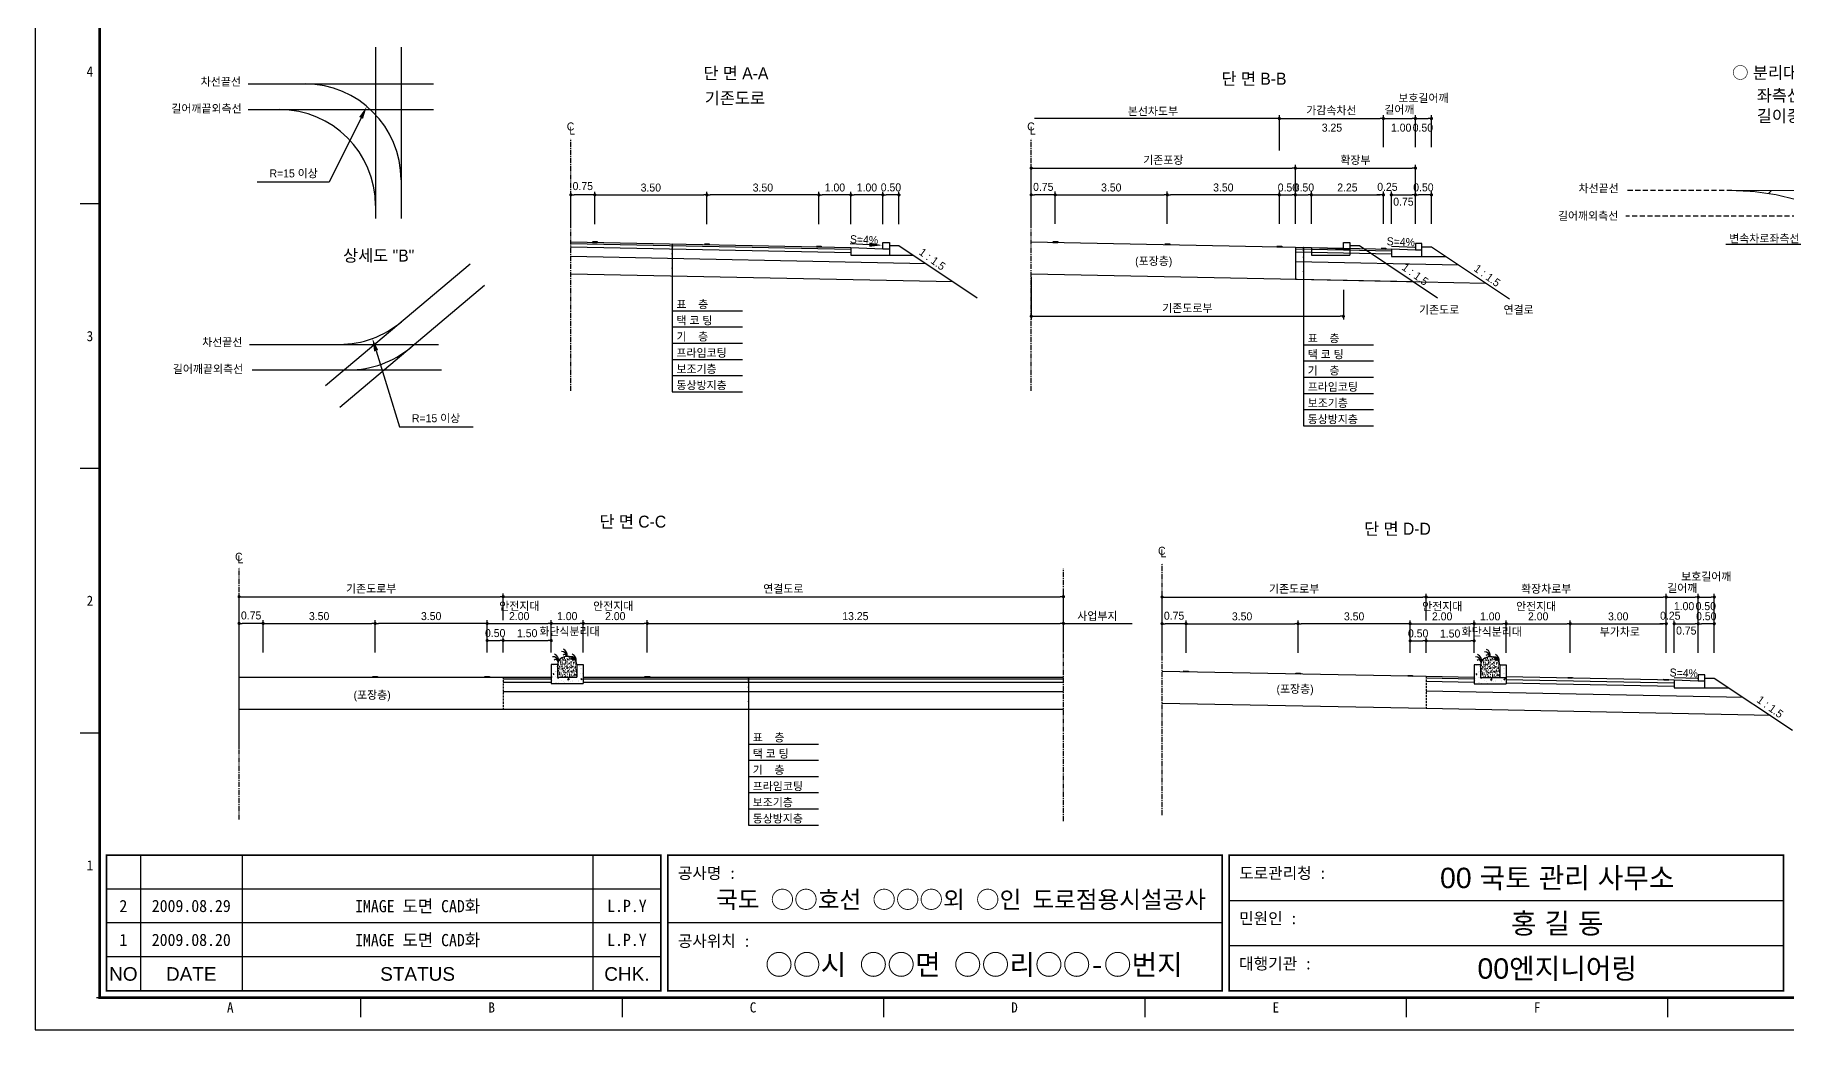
# Model space of a CAD drawing. Header units: millimetres. Extents: x 462 to 886, y 2 to 302.
# Drawn here: x 462.3 to 735.9, y 2.4 to 157.7 of the extents above; entities that cross this region are included whole.
import ezdxf
from ezdxf.enums import TextEntityAlignment as Align

# ---------------------------------------------------------------- set-up
doc = ezdxf.new("R2010")
doc.units = ezdxf.units.MM
doc.header["$LTSCALE"] = 0.25
doc.linetypes.add('CENTER', pattern=[50.8, 31.75, -6.35, 6.35, -6.35])
doc.linetypes.add('HIDDEN', pattern=[9.525, 6.35, -3.175])
for name, color, linetype in [('CC-GSTR-0004', 4, 'Continuous'), ('CM-LANE-0030', 30, 'Continuous'), ('CZ-DIMT-0002', 7, 'Continuous'), ('CZ-EXST-0002', 22, 'Continuous'), ('CZ-LIN1-0007', 7, 'Continuous'), ('CZ-LIN2-0003', 3, 'Continuous'), ('CZ-LINE-0001', 7, 'Continuous'), ('CZ-TEXT-BOX0', 7, 'Continuous'), ('TITLE', 7, 'Continuous')]:
    doc.layers.add(name, color=color, linetype=linetype)
doc.styles.add('견고딕', font='arial.ttf')
doc.styles.add('돋움', font='')
doc.styles.add('돋음체', font='')
doc.styles.get('돋움').set_extended_font_data('Dotum')
doc.styles.get('돋음체').set_extended_font_data('DotumChe')

# ---------------------------------------------------------------- blocks, each defined once
blk = doc.blocks.new('_Dot')
at = {"color": 0, "linetype": 'ByBlock', "lineweight": -2}
blk.add_line((-0.5, 0), (-1, 0), dxfattribs=at)
at = {"color": 0, "linetype": 'ByBlock', "const_width": 0.5}
blk.add_lwpolyline([(-0.25, 0, 1), (0.25, 0, 1)], format="xyb", close=True, dxfattribs=at)

msp = doc.modelspace()

# ---------------------------------------------------------------- hatches: boundary and pattern name
at = {"layer": 'CM-LANE-0030'}
h = msp.add_hatch(dxfattribs=at)
h.set_pattern_fill('ANSI31', color=256, scale=2, style=0)
h.set_pattern_definition([(45, (-552.5614, 589.562), (-4.490128, 4.490128), [])])
h.paths.add_polyline_path([(822.23, 123.46, -0.191871), (847.33, 133.46), (727.33, 133.46, -0.191871), (752.43, 123.46)])
h.paths.add_polyline_path([(749.15, 127.46, 0.002096), (748.89, 127.64, -0.732581), (749.46, 129.46), (825.19, 129.46, -0.732581), (825.77, 127.64, 0.002096), (825.51, 127.46)], flags=16)
at = {"layer": 'CZ-EXST-0002'}
h = msp.add_hatch(dxfattribs=at)
h.set_pattern_fill('AR-SAND', color=256, scale=0.01, style=0)
h.set_pattern_definition([(37.5, (-565.17836, 3540.28116), (-0.016000313, 0.489413237), [0, -0.38608, 0, -0.4318, 0, -0.41275]), (7.5, (-565.17836, 3540.28116), (0.44952328, 0.7168251), [0, -0.20828, 0, -0.34798, 0, -0.13335]), (327.5, (-565.49078, 3540.28116), (0.79099237, 0.001437185), [0, -0.127, 0, -0.4572, 0, -0.5969]), (317.5, (-565.4908, 3540.28116), (0.76355645, 0.22292932), [0, -0.0635, 0, -0.29972, 0, -0.3429])])
edge = h.paths.add_edge_path()
edge.add_ellipse((545.44, 59.44), major_axis=(-1.5, 0), ratio=0.829212, start_angle=180, end_angle=360)
edge.add_line((543.94, 59.44), (543.94, 57.44))
edge.add_line((543.94, 57.44), (546.94, 57.44))
edge.add_line((546.94, 57.44), (546.94, 59.44))
h = msp.add_hatch(dxfattribs=at)
h.set_pattern_fill('AR-SAND', color=256, scale=0.01, style=0)
h.set_pattern_definition([(37.5, (-421.02367, 3540.2358), (-0.016000313, 0.489413237), [0, -0.38608, 0, -0.4318, 0, -0.41275]), (7.5, (-421.0237, 3540.2358), (0.44952328, 0.7168251), [0, -0.20828, 0, -0.34798, 0, -0.13335]), (327.5, (-421.3361, 3540.2358), (0.79099237, 0.001437185), [0, -0.127, 0, -0.4572, 0, -0.5969]), (317.5, (-421.3361, 3540.2358), (0.76355645, 0.22292932), [0, -0.0635, 0, -0.29972, 0, -0.3429])])
edge = h.paths.add_edge_path()
edge.add_ellipse((689.59, 59.39), major_axis=(-1.5, 0), ratio=0.829212, start_angle=180, end_angle=360)
edge.add_line((688.09, 59.39), (688.09, 57.39))
edge.add_line((688.09, 57.39), (691.09, 57.39))
edge.add_line((691.09, 57.39), (691.09, 59.39))
at = {"layer": 'CZ-LIN1-0007'}
for points in [[(550.12, 125.35), (550.12, 125.47), (549.37, 125.49), (549.37, 125.36)], [(567.62, 125), (567.62, 125.12), (566.87, 125.14), (566.87, 125.01)], [(585.12, 124.65), (585.12, 124.77), (584.37, 124.79), (584.37, 124.66)], [(622.04, 125.35), (622.04, 125.47), (621.29, 125.49), (621.29, 125.36)], [(639.54, 125), (639.54, 125.12), (638.79, 125.14), (638.79, 125.01)], [(657.04, 124.65), (657.04, 124.77), (656.29, 124.79), (656.29, 124.66)], [(673.29, 124.32), (673.29, 124.45), (672.54, 124.46), (672.54, 124.34)], [(515.82, 57.44), (515.82, 57.56), (515.07, 57.56), (515.07, 57.44)], [(533.32, 57.44), (533.32, 57.56), (532.57, 57.56), (532.57, 57.44)], [(558.32, 57.44), (558.32, 57.56), (557.57, 57.56), (557.57, 57.44)], [(642.47, 58.28), (642.47, 58.41), (641.72, 58.42), (641.72, 58.3)], [(659.97, 57.93), (659.97, 58.06), (659.22, 58.07), (659.22, 57.95)], [(677.47, 57.58), (677.47, 57.71), (676.72, 57.72), (676.72, 57.6)], [(702.47, 57.28), (702.47, 57.41), (701.72, 57.42), (701.72, 57.3)], [(717.47, 56.98), (717.47, 57.11), (716.72, 57.12), (716.72, 57)]]:
    msp.add_hatch(color=256, dxfattribs=at).paths.add_polyline_path(points)

# ---------------------------------------------------------------- linework, layer by layer
at = {"color": 0, "linetype": 'ByBlock', "lineweight": -2}
msp.add_line((656.41, 144.7), (656.16, 144.7), dxfattribs=at)
at = {"color": 0, "linetype": 'ByBlock', "const_width": 0.25}
msp.add_lwpolyline([(656.54, 144.7, 1), (656.79, 144.7, 1)], format="xyb", close=True, dxfattribs=at)
at = {"layer": 'CC-GSTR-0004'}
for p, q in [((589.75, 124.55), (594.75, 124.35)), ((589.75, 124.55), (589.75, 123.35)), ((589.75, 123.35), (595.75, 123.35)), ((594.75, 125.35), (595.75, 125.35)), ((594.75, 124.35), (594.75, 125.35)), ((594.75, 124.35), (595.75, 124.35)), ((595.75, 125.35), (595.75, 123.35))]:
    msp.add_line(p, q, dxfattribs=at)
for points in [[(678.91, 124.16), (677.91, 124.16), (674.16, 124.31), (674.16, 123.16), (678.91, 123.16), (678.91, 125.16), (677.91, 125.16), (677.91, 124.16)], [(723.09, 56.81), (722.09, 56.81), (718.34, 56.96), (718.34, 55.81), (723.09, 55.81), (723.09, 57.81), (722.09, 57.81), (722.09, 56.81)]]:
    msp.add_lwpolyline(points, dxfattribs=at)
at = {"layer": 'CM-LANE-0030', "const_width": 0.15}
msp.add_lwpolyline([(727.33, 133.46), (847.33, 133.46, 0.191871), (822.23, 123.46), (752.43, 123.46, 0.191871)], format="xyb", close=True, dxfattribs=at)
at = {"layer": 'CZ-EXST-0002'}
for p, q in [((515.5, 155.85), (515.5, 129.07)), ((519.49, 155.85), (519.49, 129.07)), ((495.61, 150.11), (524.56, 150.11)), ((495.61, 146.1), (524.56, 146.1)), ((617.91, 125.43), (661.66, 124.56)), ((661.66, 124.56), (661.66, 123.36)), ((661.66, 124.56), (666.66, 124.36)), ((661.66, 123.36), (667.66, 123.36)), ((666.66, 124.36), (666.66, 125.36)), ((666.66, 125.36), (667.66, 125.36)), ((666.66, 124.36), (667.66, 124.36)), ((667.66, 125.36), (667.66, 123.36)), ((667.66, 124.86), (669.16, 124.86)), ((669.16, 124.86), (681.36, 116.72)), ((507.71, 103.01), (530.26, 121.99)), ((617.91, 120.43), (677.59, 119.24)), ((509.92, 99.64), (532.52, 118.67)), ((495.84, 109.43), (525.32, 109.43)), ((496.25, 105.43), (525.8, 105.43)), ((542.94, 57.65), (542.98, 57.7)), ((542.94, 57.47), (543, 57.46)), ((542.95, 58.34), (542.95, 58.34)), ((543.01, 57.46), (542.98, 57.7)), ((543.22, 57.91), (543.38, 57.9)), ((543.24, 57.91), (543.36, 58.05)), ((543.35, 57.89), (543.32, 58.05)), ((543.37, 59.27), (543.37, 59.27)), ((543.64, 57.49), (543.64, 57.49)), ((543.67, 58.34), (543.67, 58.34)), ((543.68, 58.26), (543.68, 58.26)), ((543.7, 59.18), (543.7, 59.18)), ((543.77, 58.35), (543.77, 58.35)), ((543.83, 59.15), (543.83, 59.15)), ((546.94, 57.85), (546.94, 57.85)), ((546.94, 57.66), (547, 57.73)), ((546.94, 57.58), (547.02, 57.58)), ((546.99, 57.57), (546.96, 57.73)), ((546.97, 58.77), (546.97, 58.77)), ((547.4, 59.1), (547.4, 59.1)), ((547.43, 59.1), (547.43, 59.1)), ((547.55, 58.02), (547.55, 58.02)), ((547.58, 58.87), (547.58, 58.87)), ((547.61, 58.85), (547.61, 58.85)), ((547.75, 58.09), (547.75, 58.09)), ((547.9, 57.98), (547.9, 57.98)), ((679.59, 57.54), (638.34, 58.36)), ((687.09, 57.61), (687.14, 57.65)), ((687.11, 58.29), (687.11, 58.29)), ((687.16, 57.42), (687.13, 57.66)), ((687.38, 57.86), (687.53, 57.85)), ((687.39, 57.86), (687.51, 58.01)), ((687.5, 57.84), (687.47, 58)), ((687.52, 59.23), (687.52, 59.23)), ((687.83, 58.29), (687.83, 58.29)), ((687.84, 58.22), (687.84, 58.22)), ((687.86, 59.14), (687.86, 59.14)), ((687.93, 58.3), (687.93, 58.3)), ((687.98, 59.1), (687.98, 59.1)), ((691.09, 57.61), (691.16, 57.69)), ((691.09, 57.54), (691.17, 57.53)), ((691.1, 57.81), (691.1, 57.81)), ((691.15, 57.52), (691.12, 57.68)), ((691.13, 58.72), (691.13, 58.72)), ((691.55, 59.05), (691.55, 59.05)), ((691.59, 59.05), (691.59, 59.05)), ((691.7, 57.98), (691.7, 57.98)), ((691.73, 58.82), (691.73, 58.82)), ((691.76, 58.81), (691.76, 58.81)), ((691.9, 58.05), (691.9, 58.05)), ((692.06, 57.93), (692.06, 57.93)), ((494.19, 57.44), (535.44, 57.44)), ((543.1, 57.35), (543.1, 57.35)), ((543.19, 56.97), (543.19, 56.97)), ((543.61, 56.64), (543.61, 56.64)), ((543.72, 56.62), (543.72, 56.62)), ((543.74, 57.43), (543.74, 57.43)), ((543.92, 57.45), (543.92, 57.45)), ((543.93, 57.4), (544.06, 57.31)), ((543.94, 57.39), (544.06, 57.44)), ((544.03, 56.56), (544.03, 56.56)), ((544.05, 57.31), (544.09, 57.44)), ((544.54, 56.91), (544.54, 56.91)), ((544.89, 56.81), (544.89, 56.81)), ((545.08, 56.57), (545.08, 56.57)), ((545.49, 57.07), (545.69, 57.28)), ((545.49, 57.07), (545.71, 57.04)), ((545.62, 56.44), (545.62, 56.44)), ((545.64, 56.77), (545.64, 56.77)), ((545.72, 57.04), (545.69, 57.28)), ((545.9, 56.85), (545.9, 56.85)), ((546.21, 57), (546.21, 57)), ((546.27, 56.85), (546.27, 56.85)), ((546.43, 56.51), (546.43, 56.51)), ((546.78, 56.44), (546.78, 56.44)), ((547.24, 56.98), (547.24, 56.98)), ((547.25, 56.79), (547.25, 56.79)), ((547.52, 57.18), (547.52, 57.18)), ((547.58, 57.19), (547.71, 57.11)), ((547.59, 57.18), (547.77, 57.25)), ((547.7, 57.11), (547.75, 57.26)), ((547.79, 56.45), (547.79, 56.45)), ((687.09, 57.42), (687.16, 57.41)), ((687.26, 57.3), (687.26, 57.3)), ((687.34, 56.92), (687.34, 56.92)), ((687.77, 56.6), (687.77, 56.6)), ((687.8, 57.44), (687.8, 57.44)), ((687.88, 56.58), (687.88, 56.58)), ((687.89, 57.38), (687.89, 57.38)), ((688.08, 57.4), (688.08, 57.4)), ((688.08, 57.35), (688.21, 57.27)), ((688.1, 57.34), (688.22, 57.39)), ((688.19, 56.51), (688.19, 56.51)), ((688.21, 57.27), (688.25, 57.39)), ((688.7, 56.86), (688.7, 56.86)), ((689.05, 56.76), (689.05, 56.76)), ((689.23, 56.52), (689.23, 56.52)), ((689.64, 57.03), (689.87, 56.99)), ((689.65, 57.02), (689.85, 57.23)), ((689.77, 56.39), (689.77, 56.4)), ((689.79, 56.72), (689.79, 56.72)), ((689.87, 57), (689.85, 57.24)), ((690.05, 56.81), (690.05, 56.81)), ((690.37, 56.95), (690.37, 56.95)), ((690.43, 56.8), (690.43, 56.8)), ((690.59, 56.46), (690.59, 56.46)), ((690.94, 56.4), (690.94, 56.4)), ((691.39, 56.93), (691.39, 56.93)), ((691.41, 56.75), (691.41, 56.75)), ((691.67, 57.13), (691.67, 57.13)), ((691.73, 57.15), (691.86, 57.06)), ((691.75, 57.14), (691.92, 57.21)), ((691.86, 57.06), (691.91, 57.22)), ((691.95, 56.41), (691.95, 56.41)), ((494.19, 52.44), (535.44, 52.44)), ((679.59, 52.54), (638.34, 53.36))]:
    msp.add_line(p, q, dxfattribs=at)
at = {"layer": 'CZ-LIN1-0007'}
for p, q in [((549.37, 125.49), (550.12, 125.47)), ((549.37, 125.36), (550.12, 125.35)), ((550.12, 125.47), (550.12, 125.35)), ((566.87, 125.14), (567.62, 125.12)), ((566.87, 125.01), (567.62, 125)), ((567.62, 125.12), (567.62, 125)), ((584.37, 124.79), (585.12, 124.77)), ((584.37, 124.66), (585.12, 124.65)), ((585.12, 124.77), (585.12, 124.65)), ((621.29, 125.49), (622.04, 125.47)), ((621.29, 125.36), (622.04, 125.35)), ((622.04, 125.47), (622.04, 125.35)), ((638.79, 125.14), (639.54, 125.12)), ((638.79, 125.01), (639.54, 125)), ((639.54, 125.12), (639.54, 125)), ((656.29, 124.79), (657.04, 124.77)), ((656.29, 124.66), (657.04, 124.65)), ((657.04, 124.77), (657.04, 124.65)), ((672.54, 124.46), (673.29, 124.45)), ((672.54, 124.34), (673.29, 124.32)), ((673.29, 124.45), (673.29, 124.32)), ((515.07, 57.56), (515.82, 57.56)), ((515.07, 57.44), (515.07, 57.56)), ((515.82, 57.56), (515.82, 57.44)), ((532.57, 57.56), (533.32, 57.56)), ((532.57, 57.44), (532.57, 57.56)), ((533.32, 57.56), (533.32, 57.44)), ((557.57, 57.44), (557.57, 57.56)), ((557.57, 57.56), (558.32, 57.56)), ((558.32, 57.56), (558.32, 57.44)), ((641.72, 58.3), (641.72, 58.42)), ((641.72, 58.42), (642.47, 58.41)), ((642.47, 58.28), (641.72, 58.3)), ((642.47, 58.41), (642.47, 58.28)), ((659.22, 58.07), (659.97, 58.06)), ((659.22, 57.95), (659.22, 58.07)), ((659.97, 57.93), (659.22, 57.95)), ((659.97, 58.06), (659.97, 57.93)), ((676.72, 57.6), (676.72, 57.72)), ((676.72, 57.72), (677.47, 57.71)), ((677.47, 57.58), (676.72, 57.6)), ((677.47, 57.71), (677.47, 57.58)), ((515.82, 57.44), (515.07, 57.44)), ((533.32, 57.44), (532.57, 57.44)), ((558.32, 57.44), (557.57, 57.44)), ((701.72, 57.3), (701.72, 57.42)), ((701.72, 57.42), (702.47, 57.41)), ((702.47, 57.28), (701.72, 57.3)), ((702.47, 57.41), (702.47, 57.28)), ((716.72, 57.12), (717.47, 57.11)), ((716.72, 57), (716.72, 57.12)), ((717.47, 56.98), (716.72, 57)), ((717.47, 57.11), (717.47, 56.98))]:
    msp.add_line(p, q, dxfattribs=at)
at = {"layer": 'CZ-LIN2-0003'}
for p, q in [((546, 125.43), (589.75, 124.55)), ((546, 125.18), (589.75, 124.3)), ((546, 124.68), (589.75, 123.8)), ((546, 123.18), (601.43, 122.07)), ((595.75, 124.85), (597.25, 124.85)), ((595.75, 123.35), (599.5, 123.35)), ((597.25, 124.85), (609.45, 116.72)), ((659.16, 124.61), (659.16, 119.61)), ((659.16, 124.61), (674.16, 124.31)), ((659.16, 124.36), (674.16, 124.06)), ((659.16, 123.86), (674.16, 123.56)), ((678.91, 124.66), (680.41, 124.66)), ((678.91, 123.16), (682.66, 123.16)), ((680.41, 124.66), (692.61, 116.52)), ((546, 120.43), (605.68, 119.23)), ((659.16, 122.36), (684.63, 121.85)), ((659.16, 119.61), (688.88, 119.01)), ((543.94, 59.44), (542.94, 59.44)), ((542.94, 59.44), (542.94, 56.44)), ((543.94, 59.44), (543.94, 57.44)), ((546.94, 59.44), (547.94, 59.44)), ((546.94, 59.44), (546.94, 57.44)), ((547.94, 59.44), (547.94, 56.44)), ((687.09, 57.39), (679.59, 57.54)), ((688.09, 59.39), (687.09, 59.39)), ((687.09, 59.39), (687.09, 56.39)), ((688.09, 59.39), (688.09, 57.39)), ((691.09, 59.39), (692.09, 59.39)), ((691.09, 59.39), (691.09, 57.39)), ((692.09, 59.39), (692.09, 56.39)), ((718.34, 56.96), (692.09, 57.49)), ((535.44, 57.44), (542.94, 57.44)), ((535.44, 57.19), (542.94, 57.19)), ((535.44, 56.69), (542.94, 56.69)), ((535.44, 55.19), (622.94, 55.19)), ((542.94, 56.44), (547.94, 56.44)), ((543.94, 57.44), (546.94, 57.44)), ((547.94, 57.44), (622.94, 57.44)), ((547.94, 57.19), (622.94, 57.19)), ((547.94, 56.69), (622.94, 56.69)), ((687.09, 57.14), (679.59, 57.29)), ((687.09, 56.64), (679.59, 56.79)), ((729.12, 54.3), (679.59, 55.29)), ((687.09, 56.39), (692.09, 56.39)), ((688.09, 57.39), (691.09, 57.39)), ((691.09, 57.39), (692.09, 57.39)), ((718.34, 56.51), (692.09, 57.04)), ((718.34, 56.01), (692.09, 56.54)), ((723.09, 57.31), (724.59, 57.31)), ((723.09, 55.81), (726.84, 55.81)), ((724.59, 57.31), (736.8, 49.18)), ((535.44, 52.44), (622.94, 52.44)), ((733.37, 51.46), (679.59, 52.54))]:
    msp.add_line(p, q, dxfattribs=at)
for centre, radius, start, end in [((504.49, 135.11), 15, 0, 90), ((500.5, 131.1), 15, 0, 90), ((509.87, 124.43), 15, 270, 310.097), ((511.33, 120.43), 15, 270, 310.097), ((543.17, 59.77), 0.88, 7.8639, 92.7752), ((543.07, 60.12), 1, 347.1802, 67.3267), ((544.57, 60.56), 0.88, 7.8639, 92.7752), ((545.03, 60.53), 0.44, 19.771, 124.0366), ((544.46, 60.9), 1, 347.1802, 67.3267), ((545.96, 59.77), 0.88, 7.8639, 92.7752), ((545.85, 60.12), 1, 347.1802, 67.3267), ((687.33, 59.73), 0.88, 7.8639, 92.7752), ((687.22, 60.07), 1, 347.1802, 67.3267), ((688.72, 60.51), 0.88, 7.8639, 92.7752), ((689.18, 60.48), 0.44, 19.771, 124.0366), ((688.62, 60.86), 1, 347.1802, 67.3267), ((690.12, 59.73), 0.88, 7.8639, 92.7752), ((690.01, 60.07), 1, 347.1802, 67.3267), ((543.63, 59.75), 0.44, 19.771, 124.0366), ((546.42, 59.75), 0.44, 19.771, 124.0366), ((687.79, 59.7), 0.44, 19.771, 124.0366), ((690.57, 59.7), 0.44, 19.771, 124.0366)]:
    msp.add_arc(centre, radius, start, end, dxfattribs=at)
for centre in [(545.44, 59.44), (689.59, 59.39)]:
    msp.add_ellipse(centre, major_axis=(-1.5, 0), ratio=0.829212, start_param=3.141593, end_param=6.283185, dxfattribs=at)
at = {"layer": 'CZ-LINE-0001'}
for p, q in [((656.66, 139.73), (656.66, 145.2)), ((656.66, 140.23), (656.66, 145.2)), ((672.91, 140.23), (672.91, 145.2)), ((672.91, 140.23), (672.91, 145.2)), ((677.91, 140.23), (677.91, 145.2)), ((677.91, 140.23), (677.91, 145.2)), ((680.41, 140.23), (680.41, 145.2)), ((656.16, 144.7), (618.41, 144.7)), ((657.16, 144.7), (672.41, 144.7)), ((673.41, 144.7), (677.41, 144.7)), ((678.41, 144.7), (679.91, 144.7)), ((617.91, 133.28), (617.91, 137.45)), ((618.41, 136.95), (658.66, 136.95)), ((659.16, 133.28), (659.16, 137.45)), ((659.16, 133.28), (659.16, 137.45)), ((659.66, 136.95), (677.41, 136.95)), ((677.91, 133.28), (677.91, 137.45)), ((546, 128.22), (546, 133.27)), ((549.25, 132.77), (546.5, 132.77)), ((549.75, 128.22), (549.75, 133.27)), ((549.75, 128.22), (549.75, 133.27)), ((550.25, 132.77), (566.75, 132.77)), ((567.25, 128.22), (567.25, 133.27)), ((567.25, 128.22), (567.25, 133.27)), ((584.25, 132.77), (567.75, 132.77)), ((584.75, 128.22), (584.75, 133.27)), ((584.75, 128.22), (584.75, 133.27)), ((589.25, 132.77), (585.25, 132.77)), ((589.75, 128.22), (589.75, 133.27)), ((589.75, 128.22), (589.75, 133.27)), ((594.25, 132.77), (590.25, 132.77)), ((594.75, 130.67), (594.75, 133.27)), ((594.75, 128.22), (594.75, 133.27)), ((596.75, 132.77), (595.25, 132.77)), ((597.25, 128.22), (597.25, 133.27)), ((617.91, 128.23), (617.91, 133.28)), ((621.16, 132.78), (618.41, 132.78)), ((621.66, 128.23), (621.66, 133.28)), ((621.66, 128.23), (621.66, 133.28)), ((622.16, 132.78), (638.66, 132.78)), ((639.16, 128.23), (639.16, 133.28)), ((639.16, 128.23), (639.16, 133.28)), ((656.16, 132.78), (639.66, 132.78)), ((656.66, 128.23), (656.66, 133.28)), ((656.66, 128.23), (656.66, 133.28)), ((657.16, 132.78), (658.66, 132.78)), ((659.16, 128.23), (659.16, 133.28)), ((659.16, 128.23), (659.16, 133.28)), ((659.66, 132.78), (661.16, 132.78)), ((661.66, 128.23), (661.66, 133.28)), ((661.66, 128.23), (661.66, 133.28)), ((662.16, 132.78), (672.41, 132.78)), ((672.41, 132.78), (671.91, 132.78)), ((672.91, 128.23), (672.91, 133.28)), ((672.91, 128.23), (672.91, 133.28)), ((674.16, 128.23), (674.16, 133.28)), ((674.16, 128.23), (674.16, 133.28)), ((674.66, 132.78), (677.41, 132.78)), ((674.66, 132.78), (675.16, 132.78)), ((677.91, 130.67), (677.91, 133.28)), ((677.91, 128.23), (677.91, 133.28)), ((679.91, 132.78), (678.41, 132.78)), ((680.41, 128.23), (680.41, 133.28)), ((561.85, 125.11), (561.85, 102.03)), ((660.44, 124.58), (660.44, 96.72)), ((617.91, 119.93), (617.91, 113.31)), ((666.66, 117.93), (666.66, 113.31)), ((561.85, 114.69), (572.79, 114.69)), ((618.41, 113.81), (666.16, 113.81)), ((561.85, 112.15), (572.79, 112.15)), ((561.85, 109.62), (572.79, 109.62)), ((561.85, 107.09), (572.79, 107.09)), ((660.44, 109.38), (671.38, 109.38)), ((660.44, 106.85), (671.38, 106.85)), ((561.85, 104.56), (572.79, 104.56)), ((660.44, 104.31), (671.38, 104.31)), ((561.85, 102.03), (572.79, 102.03)), ((660.44, 101.78), (671.38, 101.78)), ((660.44, 99.25), (671.38, 99.25)), ((660.44, 96.72), (671.38, 96.72)), ((494.19, 66.34), (494.19, 70.52)), ((494.69, 70.02), (534.94, 70.02)), ((535.44, 66.34), (535.44, 70.52)), ((535.44, 66.34), (535.44, 70.52)), ((535.94, 70.02), (622.44, 70.02)), ((622.94, 66.34), (622.94, 70.52)), ((638.34, 66.3), (638.34, 70.47)), ((638.84, 69.97), (679.09, 69.97)), ((679.59, 66.3), (679.59, 70.47)), ((679.59, 66.3), (679.59, 70.47)), ((680.09, 69.97), (716.59, 69.97)), ((717.09, 66.3), (717.09, 70.47)), ((717.09, 65.5), (717.09, 70.47)), ((717.59, 69.97), (721.59, 69.97)), ((722.09, 65.5), (722.09, 70.47)), ((722.09, 65.5), (722.09, 70.47)), ((722.59, 69.97), (724.09, 69.97)), ((724.59, 65.5), (724.59, 70.47)), ((494.19, 46.26), (494.19, 66.67)), ((494.19, 61.29), (494.19, 66.34)), ((497.44, 65.84), (494.69, 65.84)), ((497.94, 61.29), (497.94, 66.34)), ((497.94, 61.29), (497.94, 66.34)), ((498.44, 65.84), (514.94, 65.84)), ((515.44, 61.29), (515.44, 66.34)), ((515.44, 61.29), (515.44, 66.34)), ((532.44, 65.84), (515.94, 65.84)), ((532.94, 61.29), (532.94, 66.34)), ((532.94, 61.29), (532.94, 66.34)), ((533.44, 65.84), (542.44, 65.84)), ((542.94, 61.29), (542.94, 66.34)), ((542.94, 61.29), (542.94, 66.34)), ((543.44, 65.84), (547.44, 65.84)), ((547.94, 61.29), (547.94, 66.34)), ((547.94, 61.29), (547.94, 66.34)), ((548.44, 65.84), (557.44, 65.84)), ((557.94, 61.29), (557.94, 66.34)), ((557.94, 61.29), (557.94, 66.34)), ((558.44, 65.84), (622.44, 65.84)), ((622.94, 61.29), (622.94, 66.34)), ((622.94, 65.84), (633.66, 65.84)), ((638.34, 61.24), (638.34, 66.3)), ((641.59, 65.8), (638.84, 65.8)), ((642.09, 61.24), (642.09, 66.3)), ((642.09, 61.24), (642.09, 66.3)), ((642.59, 65.8), (659.09, 65.8)), ((659.59, 61.24), (659.59, 66.3)), ((659.59, 61.24), (659.59, 66.3)), ((676.59, 65.8), (660.09, 65.8)), ((677.09, 61.24), (677.09, 66.3)), ((677.09, 61.24), (677.09, 66.3)), ((677.59, 65.8), (686.59, 65.8)), ((687.09, 61.24), (687.09, 66.3)), ((687.09, 61.24), (687.09, 66.3)), ((687.59, 65.8), (691.59, 65.8)), ((692.09, 61.24), (692.09, 66.3)), ((692.09, 61.24), (692.09, 66.3)), ((692.59, 65.8), (701.59, 65.8)), ((702.09, 61.24), (702.09, 66.3)), ((702.09, 61.24), (702.09, 66.3)), ((702.59, 65.8), (716.59, 65.8)), ((716.59, 65.8), (716.09, 65.8)), ((717.09, 61.24), (717.09, 66.3)), ((717.09, 61.24), (717.09, 66.3)), ((718.34, 61.24), (718.34, 66.3)), ((718.34, 61.24), (718.34, 66.3)), ((718.84, 65.8), (721.59, 65.8)), ((718.84, 65.8), (719.34, 65.8)), ((722.09, 63.69), (722.09, 66.3)), ((722.09, 61.24), (722.09, 66.3)), ((724.09, 65.8), (722.59, 65.8)), ((724.59, 61.24), (724.59, 66.3)), ((532.94, 61.29), (532.94, 63.67)), ((533.44, 63.17), (534.94, 63.17)), ((535.44, 61.29), (535.44, 63.67)), ((535.44, 61.29), (535.44, 63.67)), ((535.94, 63.17), (542.44, 63.17)), ((542.94, 61.29), (542.94, 63.67)), ((677.09, 61.24), (677.09, 63.62)), ((677.59, 63.12), (679.09, 63.12)), ((679.59, 61.24), (679.59, 63.62)), ((679.59, 61.24), (679.59, 63.62)), ((680.09, 63.12), (686.59, 63.12)), ((687.09, 61.24), (687.09, 63.62)), ((573.76, 57.44), (573.76, 34.35)), ((573.76, 47.01), (584.69, 47.01)), ((573.76, 44.48), (584.69, 44.48)), ((573.76, 41.95), (584.69, 41.95)), ((573.76, 39.42), (584.69, 39.42)), ((573.76, 36.88), (584.69, 36.88)), ((573.76, 34.35), (584.69, 34.35))]:
    msp.add_line(p, q, dxfattribs=at)
at = {"layer": 'CZ-LINE-0001', "linetype": 'CENTER', "ltscale": 0.1}
for p, q in [((546, 102.15), (546, 141.53)), ((617.91, 102.15), (617.91, 141.54)), ((494.19, 35.22), (494.19, 74.6)), ((622.94, 34.97), (622.94, 74.35)), ((638.34, 35.9), (638.34, 75.28))]:
    msp.add_line(p, q, dxfattribs=at)
at = {"layer": 'CZ-LINE-0001', "linetype": 'HIDDEN', "ltscale": 0.5}
for p, q in [((727.33, 133.46), (710.8, 133.46)), ((749.46, 129.46), (710.8, 129.46))]:
    msp.add_line(p, q, dxfattribs=at)
at = {"layer": 'CZ-LINE-0001', "linetype": 'HIDDEN', "ltscale": 0.2}
for p, q in [((679.59, 57.54), (679.59, 52.54)), ((535.44, 57.44), (535.44, 52.44))]:
    msp.add_line(p, q, dxfattribs=at)
at = {"layer": 'CZ-LINE-0001'}
for points in [[(513.24, 144.79), (508.24, 134.77), (497, 134.77)], [(739.67, 129.19), (738.62, 125.01), (726.39, 125.01)], [(592.62, 124.99), (589.62, 125.11)], [(677.8, 124.57), (674.16, 124.71)], [(515.6, 108.43), (519.25, 96.53), (530.74, 96.53)], [(721.99, 57.23), (718.35, 57.37)]]:
    msp.add_lwpolyline(points, dxfattribs=at)
at = {"layer": 'CZ-LINE-0001', "linetype": 'ByBlock'}
for centre, start, end in [((561.84, 124.36), 0, 180), ((561.84, 124.36), 0, 180), ((561.84, 124.36), 180, 0), ((561.84, 124.36), 180, 0), ((561.84, 123.56), 0, 180), ((561.84, 123.56), 0, 180), ((561.84, 123.56), 180, 0), ((561.84, 123.56), 180, 0), ((561.85, 125.05), 0, 180), ((561.85, 125.05), 0, 180), ((561.85, 125.05), 180, 0), ((561.85, 125.05), 180, 0), ((561.85, 124.85), 0, 180), ((561.85, 124.85), 0, 180), ((561.85, 124.85), 180, 0), ((561.85, 124.85), 180, 0), ((561.85, 124.61), 0, 180), ((561.85, 124.61), 0, 180), ((561.85, 124.61), 180, 0), ((561.85, 124.61), 180, 0), ((660.44, 124.52), 0, 180), ((660.44, 124.52), 0, 180), ((660.44, 124.52), 180, 0), ((660.44, 124.52), 180, 0), ((660.44, 124.32), 0, 180), ((660.44, 124.32), 0, 180), ((660.44, 124.32), 180, 0), ((660.44, 124.32), 180, 0), ((660.44, 124.08), 0, 180), ((660.44, 124.08), 0, 180), ((660.44, 124.08), 180, 0), ((660.44, 124.08), 180, 0), ((660.44, 123.83), 0, 180), ((660.44, 123.83), 0, 180), ((660.44, 123.83), 180, 0), ((660.44, 123.83), 180, 0), ((561.84, 121.33), 0, 180), ((561.84, 121.33), 0, 180), ((561.84, 121.33), 180, 0), ((561.84, 121.33), 180, 0), ((660.44, 123.04), 0, 180), ((660.44, 123.04), 0, 180), ((660.44, 123.04), 180, 0), ((660.44, 123.04), 180, 0), ((660.44, 120.8), 0, 180), ((660.44, 120.8), 0, 180), ((660.44, 120.8), 180, 0), ((660.44, 120.8), 180, 0), ((573.76, 57.37), 0, 180), ((573.76, 57.37), 0, 180), ((573.76, 57.37), 180, 0), ((573.76, 57.37), 180, 0), ((573.76, 57.17), 0, 180), ((573.76, 57.17), 0, 180), ((573.76, 57.17), 180, 0), ((573.76, 57.17), 180, 0), ((573.76, 56.94), 0, 180), ((573.76, 56.94), 0, 180), ((573.76, 56.94), 180, 0), ((573.76, 56.94), 180, 0), ((573.75, 56.69), 0, 180), ((573.75, 56.69), 0, 180), ((573.75, 56.69), 180, 0), ((573.75, 56.69), 180, 0), ((573.75, 55.89), 0, 180), ((573.75, 55.89), 0, 180), ((573.75, 55.89), 180, 0), ((573.75, 55.89), 180, 0), ((573.75, 53.65), 0, 180), ((573.75, 53.65), 0, 180), ((573.75, 53.65), 180, 0), ((573.75, 53.65), 180, 0)]:
    msp.add_arc(centre, 0.0625, start, end, dxfattribs=at)
at = {"layer": 'CZ-LINE-0001'}
for points in [[(512.94, 144.94), (514.13, 146.58), (513.54, 144.64)], [(592.64, 125.33), (594.62, 124.91), (592.61, 124.66)], [(515.28, 108.33), (515.01, 110.34), (515.92, 108.53)]]:
    msp.add_solid(points, dxfattribs=at)
at = {"layer": 'TITLE', "color": 7, "linetype": 'Continuous'}
for p, q in [((472.4, 131.37), (469.38, 131.37)), ((472.4, 90.04), (469.38, 90.04)), ((472.4, 48.72), (469.38, 48.72)), ((513.22, 4.36), (513.22, 7.39)), ((554.05, 4.36), (554.05, 7.39)), ((594.87, 4.36), (594.87, 7.39)), ((635.7, 4.36), (635.7, 7.39)), ((676.52, 4.36), (676.52, 7.39)), ((717.35, 4.36), (717.35, 7.39))]:
    msp.add_line(p, q, dxfattribs=at)
at = {"layer": 'TITLE', "ltscale": 150}
for p, q in [((478.77, 29.67), (478.77, 8.45)), ((494.68, 29.67), (494.68, 8.45)), ((549.46, 29.67), (549.46, 8.45)), ((560.07, 24.36), (473.46, 24.36)), ((648.8, 22.59), (735.41, 22.59)), ((560.07, 19.06), (473.46, 19.06)), ((647.74, 19.06), (561.13, 19.06)), ((560.07, 13.75), (473.46, 13.75)), ((648.8, 15.52), (735.41, 15.52))]:
    msp.add_line(p, q, dxfattribs=at)
at = {"layer": 'TITLE'}
msp.add_line((880.76, 7.39), (471.9, 7.39), dxfattribs=at)
msp.add_lwpolyline([(462.32, 2.35), (885.68, 2.35), (885.68, 301.73), (462.32, 301.73)], close=True, dxfattribs=at)
at = {"layer": 'TITLE', "linetype": 'Continuous', "const_width": 0.403}
msp.add_lwpolyline([(472.4, 7.39), (472.4, 296.69), (880.65, 296.69), (880.65, 7.39)], close=True, dxfattribs=at)
at = {"layer": 'TITLE', "ltscale": 150, "const_width": 0.265}
for points in [[(473.46, 29.67), (560.07, 29.67), (560.07, 8.45), (473.46, 8.45)], [(561.13, 29.67), (647.74, 29.67), (647.74, 8.45), (561.13, 8.45)], [(735.41, 8.45), (648.8, 8.45), (648.8, 29.67), (735.41, 29.67)]]:
    msp.add_lwpolyline(points, close=True, dxfattribs=at)

# ---------------------------------------------------------------- block references
at = {"layer": 'CZ-LINE-0001', "xscale": 0.5, "yscale": 0.5, "zscale": 0.5, "rotation": 180}
for p in [(656.66, 144.7), (672.91, 144.7), (677.91, 144.7), (617.91, 136.95), (659.16, 136.95), (546, 132.77), (549.75, 132.77), (567.25, 132.77), (584.75, 132.77), (589.75, 132.77), (594.75, 132.77), (617.91, 132.78), (621.66, 132.78), (639.16, 132.78), (656.66, 132.78), (659.16, 132.78), (661.66, 132.78), (674.16, 132.78), (674.16, 132.78), (677.91, 132.78), (617.91, 113.81), (494.19, 70.02), (535.44, 70.02), (638.34, 69.97), (679.59, 69.97), (717.09, 69.97), (722.09, 69.97), (494.19, 65.84), (497.94, 65.84), (515.44, 65.84), (532.94, 65.84), (542.94, 65.84), (547.94, 65.84), (557.94, 65.84), (638.34, 65.8), (642.09, 65.8), (659.59, 65.8), (677.09, 65.8), (687.09, 65.8), (692.09, 65.8), (702.09, 65.8), (718.34, 65.8), (718.34, 65.8), (722.09, 65.8), (532.94, 63.17), (535.44, 63.17), (677.09, 63.12), (679.59, 63.12)]:
    msp.add_blockref('_Dot', p, dxfattribs=at)
at = {"layer": 'CZ-LINE-0001', "xscale": 0.5, "yscale": 0.5, "zscale": 0.5}
for p in [(672.91, 144.7), (677.91, 144.7), (680.41, 144.7), (659.16, 136.95), (677.91, 136.95), (549.75, 132.77), (567.25, 132.77), (584.75, 132.77), (589.75, 132.77), (594.75, 132.77), (597.25, 132.77), (621.66, 132.78), (639.16, 132.78), (656.66, 132.78), (659.16, 132.78), (661.66, 132.78), (672.91, 132.78), (672.91, 132.78), (677.91, 132.78), (680.41, 132.78), (666.66, 113.81), (535.44, 70.02), (622.94, 70.02), (679.59, 69.97), (717.09, 69.97), (722.09, 69.97), (724.59, 69.97), (497.94, 65.84), (515.44, 65.84), (532.94, 65.84), (542.94, 65.84), (547.94, 65.84), (557.94, 65.84), (622.94, 65.84), (642.09, 65.8), (659.59, 65.8), (677.09, 65.8), (687.09, 65.8), (692.09, 65.8), (702.09, 65.8), (717.09, 65.8), (717.09, 65.8), (722.09, 65.8), (724.59, 65.8), (535.44, 63.17), (542.94, 63.17), (679.59, 63.12), (687.09, 63.12)]:
    msp.add_blockref('_Dot', p, dxfattribs=at)

# ---------------------------------------------------------------- texts
at = {"layer": 'CZ-DIMT-0002', "style": '돋움'}
for s, p in [('차선끝선', (491.34, 150.45)), ('길어깨끝외측선', (489.1, 146.25)), ('C', (545.96, 143.46)), ('L', (546.22, 142.8)), ('C', (617.87, 143.46)), ('L', (618.13, 142.8)), ('R=15 이상', (502.71, 136.13)), ('차선끝선', (706.53, 133.79)), ('차선끝선', (491.56, 109.77)), ('길어깨끝외측선', (489.33, 105.57)), ('R=15 이상', (524.96, 97.89)), ('C', (494.15, 76.26)), ('C', (638.3, 77.19)), ('L', (638.57, 76.8)), ('L', (494.41, 75.87))]:
    msp.add_text(s, height=1.25, dxfattribs=at).set_placement(p, align=Align.MIDDLE_CENTER)
for s, p in [('○ 분리대 설치길이는 접속되는 도로의 길어깨외측선과 변속차로의', (727.38, 151.86)), ('좌측선에서 0.5m만큼 평행 이동한 선이 교차하는 지점까지의', (731.23, 148.3)), ('길이중 R=0.5로 마감되는 부분까지로 한다.', (731.23, 145.1))]:
    msp.add_text(s, height=1.875, dxfattribs=at).set_placement(p, align=Align.MIDDLE_LEFT)
for s, p in [('3.25', (663.28, 142.65)), ('1.00', (674.1, 142.65)), ('0.50', (677.49, 142.65)), ('길어깨외측선', (700.18, 128.88)), ('변속차로좌측선', (726.92, 125.33)), ('(포장층)', (634.14, 121.82)), ('표    층', (562.5, 115.07)), ('기존도로', (678.48, 114.21)), ('연결로', (691.67, 114.21)), ('택 코 팅', (562.5, 112.54)), ('기    층', (562.5, 110.01)), ('표    층', (661.09, 109.77)), ('프라임코팅', (562.5, 107.48)), ('택 코 팅', (661.09, 107.24)), ('보조기층', (562.5, 104.95)), ('기    층', (661.09, 104.7)), ('동상방지층', (562.5, 102.42)), ('프라임코팅', (661.09, 102.17)), ('보조기층', (661.09, 99.64)), ('동상방지층', (661.09, 97.11)), ('안전지대', (534.82, 67.94)), ('안전지대', (549.49, 67.94)), ('안전지대', (678.97, 67.89)), ('안전지대', (693.64, 67.89)), ('1.00', (718.28, 67.92)), ('0.50', (721.68, 67.92)), ('사업부지', (625.1, 66.37)), ('화단식분리대', (541.09, 63.97)), ('화단식분리대', (685.12, 63.92)), ('부가차로', (706.7, 63.92)), ('(포장층)', (512.07, 54.05)), ('(포장층)', (656.22, 54.98)), ('표    층', (574.41, 47.4)), ('택 코 팅', (574.41, 44.87)), ('프라임코팅', (574.41, 39.8)), ('기    층', (574.41, 42.34)), ('보조기층', (574.41, 37.27)), ('동상방지층', (574.41, 34.74))]:
    msp.add_text(s, height=1.25, dxfattribs=at).set_placement(p)
for s, rotation, p in [('S=4%', 357.7094, (591.8, 125.78)), ('S=4%', 357.7094, (675.64, 125.46)), ('1 : 1.5', 323.8881, (602.46, 122.74)), ('1 : 1.5', 323.8881, (677.88, 120.37)), ('1 : 1.5', 323.8881, (689.13, 120.17)), ('S=4%', 357.7094, (719.83, 58.11)), ('1 : 1.5', 323.8881, (733.32, 52.82))]:
    msp.add_text(s, height=1.25, rotation=rotation, dxfattribs=at).set_placement(p, align=Align.MIDDLE_CENTER)
at = {"layer": 'CZ-LINE-0001', "style": '돋움'}
msp.add_text('본선차도부', height=1.25, dxfattribs=at).set_placement((633, 145.21))
at = {"layer": 'CZ-LINE-0001', "char_height": 1.25, "attachment_point": 5, "style": '돋움'}
for s, insert in [('\\A1;보호길어깨', (679.16, 147.82)), ('\\A1;가감속차선', (664.79, 145.9)), ('\\A1;길어깨', (675.41, 146.02)), ('\\A1;기존포장', (638.54, 138.15)), ('\\A1;확장부', (668.54, 138.15)), ('\\A1;0.75', (547.87, 134.14)), ('\\A1;3.50', (558.5, 133.91)), ('\\A1;3.50', (576, 133.91)), ('\\A1;1.00', (587.25, 133.92)), ('\\A1;1.00', (592.25, 133.92)), ('\\A1;0.50', (596, 133.94)), ('\\A1;0.75', (619.79, 134.02)), ('\\A1;3.50', (630.41, 133.92)), ('\\A1;3.50', (647.91, 133.92)), ('\\A1;0.50', (658, 133.92)), ('\\A1;0.50', (660.5, 133.92)), ('\\A1;2.25', (667.29, 133.92)), ('\\A1;0.25', (673.54, 134.02)), ('\\A1;0.50', (679.16, 133.94)), ('\\A1;0.75', (676.04, 131.7)), ('\\A1;기존도로부', (642.29, 115.01)), ('\\A1;보호길어깨', (723.34, 73.09)), ('\\A1;기존도로부', (514.82, 71.21)), ('\\A1;연결도로', (579.19, 71.2)), ('\\A1;기존도로부', (658.97, 71.17)), ('\\A1;확장차로{\\fGulimChe|b0|i0|c129|p32;부}', (698.34, 71.17)), ('\\A1;길어깨', (719.59, 71.29)), ('\\A1;0.75', (496.07, 67.08)), ('\\A1;3.50', (506.69, 66.98)), ('\\A1;3.50', (524.19, 66.98)), ('\\A1;2.00', (537.94, 66.98)), ('\\A1;1.00', (545.44, 66.98)), ('\\A1;2.00', (552.94, 66.98)), ('\\A1;13.25', (590.44, 66.98)), ('\\A1;0.75', (640.22, 67.04)), ('\\A1;3.50', (650.84, 66.94)), ('\\A1;3.50', (668.34, 66.94)), ('\\A1;2.00', (682.09, 66.94)), ('\\A1;1.00', (689.59, 66.94)), ('\\A1;2.00', (697.09, 66.94)), ('\\A1;3.00', (709.59, 66.94)), ('\\A1;0.25', (717.72, 67.04)), ('\\A1;0.50', (723.34, 66.96)), ('\\A1;0.50', (534.19, 64.33)), ('\\A1;1.50', (539.19, 64.31)), ('\\A1;0.50', (678.34, 64.28)), ('\\A1;1.50', (683.34, 64.26)), ('\\A1;0.75', (720.22, 64.72))]:
    msp.add_mtext(s, dxfattribs=dict(at, insert=insert))
at = {"layer": 'CZ-TEXT-BOX0', "style": '돋움'}
for s, p in [('단 면 A-A', (571.78, 151.78)), ('단 면 B-B', (652.7, 150.92)), ('기존도로', (571.63, 147.88)), ('상세도 "B"', (515.99, 123.3)), ('단 면 C-C', (555.68, 81.74)), ('단 면 D-D', (675.11, 80.63))]:
    msp.add_text(s, height=1.875, dxfattribs=at).set_placement(p, align=Align.MIDDLE_CENTER)
at = {"layer": 'TITLE', "color": 3, "linetype": 'Continuous', "style": '돋음체'}
for s, p in [('4', (470.89, 152.04)), ('3', (470.89, 110.71)), ('2', (470.89, 69.39)), ('1', (470.89, 28.06)), ('A', (492.81, 5.87)), ('B', (533.64, 5.87)), ('C', (574.46, 5.87)), ('D', (615.29, 5.87)), ('E', (656.11, 5.87)), ('F', (696.93, 5.87))]:
    msp.add_text(s, height=1.59, dxfattribs=at).set_placement(p, align=Align.MIDDLE)
at = {"layer": 'TITLE', "style": '돋음체'}
for s, p in [('공사명 : ', (562.72, 25.95)), ('도로관리청 :', (650.39, 25.95)), ('민원인 :', (650.39, 18.88)), ('공사위치 :', (562.72, 15.34)), ('대행기관 :', (650.39, 11.81))]:
    msp.add_text(s, height=1.804, dxfattribs=at).set_placement(p)
at = {"layer": 'TITLE', "color": 7, "linetype": 'Continuous'}
for s, height, style, p in [('00 국토 관리 사무소', 3.1832, '견고딕', (700.06, 26.13)), ('국도 ○○호선 ○○○외 ○인 도로점용시설공사', 2.7, '돋음체', (606.94, 22.74)), ('홍 길 동', 3.183, '견고딕', (700.06, 19.06)), ('○○시 ○○면 ○○리○○-○번지', 3.1832, '돋음체', (608.96, 12.58)), ('00엔지니어링', 3.183, '견고딕', (700.06, 11.98))]:
    msp.add_text(s, height=height, dxfattribs=dict(at, style=style)).set_placement(p, align=Align.MIDDLE)
at = {"layer": 'TITLE', "color": 1, "linetype": 'Continuous', "style": '돋음체'}
msp.add_text('2', height=1.91, dxfattribs=at).set_placement((476.11, 21.71), align=Align.MIDDLE)
at = {"layer": 'TITLE', "linetype": 'Continuous'}
for s, height, style, p in [('2009.08.29', 1.91, '돋음체', (486.72, 21.71)), ('L.P.Y', 1.91, '돋음체', (554.76, 21.71)), ('1', 1.91, '돋음체', (476.11, 16.41)), ('2009.08.20', 1.91, '돋음체', (486.72, 16.41)), ('L.P.Y', 1.91, '돋음체', (554.76, 16.41)), ('NO', 2.122, '견고딕', (476.11, 11.1)), ('DATE', 2.122, '견고딕', (486.72, 11.1)), ('STATUS', 2.122, '견고딕', (522.07, 11.1)), ('CHK.', 2.122, '견고딕', (554.76, 11.1))]:
    msp.add_text(s, height=height, dxfattribs=dict(at, style=style)).set_placement(p, align=Align.MIDDLE)
at = {"layer": 'TITLE', "style": '돋음체'}
for p in [(522.07, 21.71), (522.07, 16.41)]:
    msp.add_text('IMAGE 도면 CAD화', height=1.9099, dxfattribs=at).set_placement(p, align=Align.MIDDLE)

doc.saveas('drawing.dxf')
